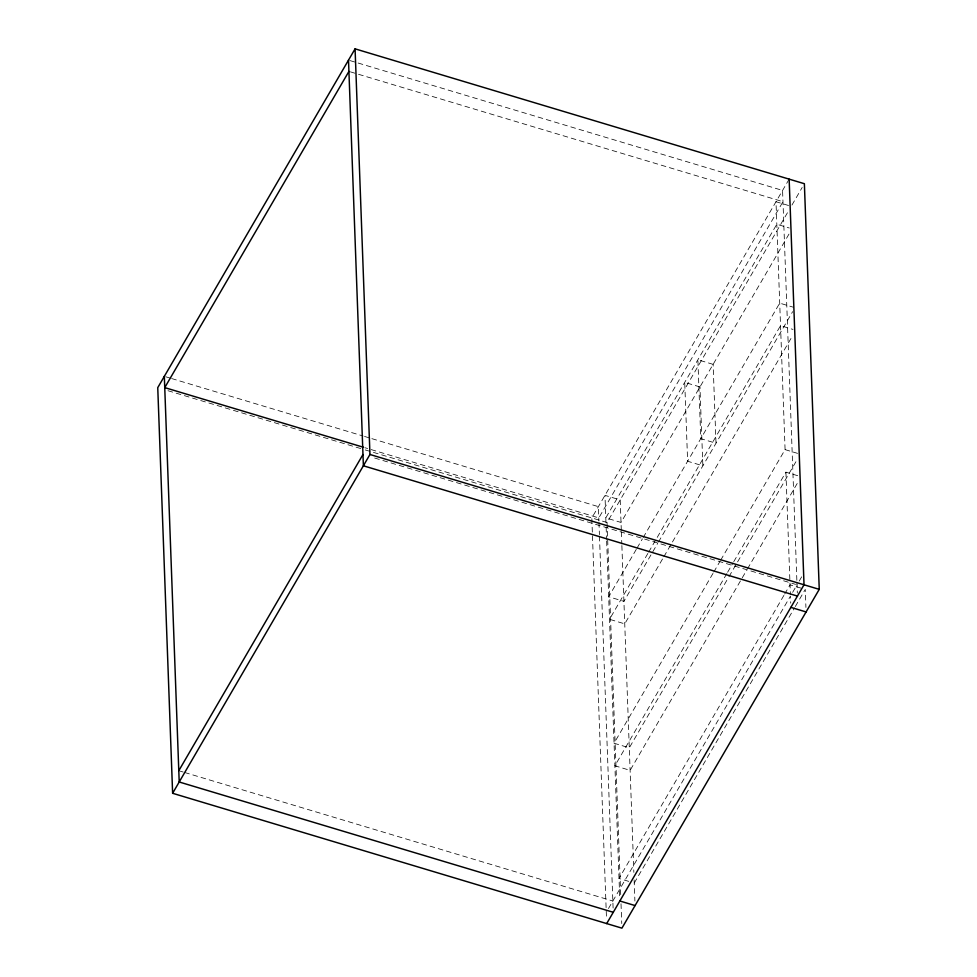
<?xml version="1.0" encoding="UTF-8"?>
<svg xmlns="http://www.w3.org/2000/svg" width="977" height="977" viewBox="0 0 977 977"><rect width="100%" height="100%" fill="white"/><g stroke="black" fill="none" stroke-linecap="round" stroke-linejoin="round"><path stroke-width="0.73" stroke-dasharray="4.88 3.66" d="M789.147 179.145L591.818 517.932L606.534 919.357M620.688 894.602L607.047 522.512L788.915 210.25M791.956 205.048L802.178 187.474M788.976 234.101L621.03 522.451L605.789 517.883L776.813 224.258L789.282 228.007M636.271 549.392L608.683 596.764L623.912 601.331L657.631 543.444M637.041 548.085L642.402 538.864M643.171 537.558L779.707 303.139L793.556 307.291M647.861 553.458L609.514 619.296L624.743 623.863L663.09 558.038M648.63 552.139L780.538 325.671L792.994 329.42M658.4 542.125L792.64 311.663M663.859 556.719L792.701 335.514M712.99 573.389L614.057 743.241L629.286 747.808L728.219 577.957M713.76 572.07L719.89 561.543M720.66 560.224L785.081 449.615L775.994 201.726L789.831 205.891M726.851 573.548L614.887 765.773L630.116 770.352L746.684 570.214M727.621 572.229L732.994 563.008M733.751 561.69L785.911 472.16L798.368 475.897M728.989 576.65L797.244 459.459M747.454 568.895L798.832 480.684M783.908 595.372L619.015 878.457L628.712 881.364M784.665 594.053L790.039 584.832L802.496 588.581M608.463 908.549L790.454 596.104L790.711 603.151M792.64 592.343L797.024 584.808M799.223 581.046L803.607 573.511M634.244 883.025L794.533 607.841M795.302 606.522L805.268 589.412L805.927 607.438M349.961 60.586L782.565 190.43L796.878 580.851M350.377 71.846L782.98 201.702L598.803 517.908L364.971 447.722M785.081 449.615L797.537 453.365M165.785 376.792L170.169 378.099M171.634 378.539L363.09 436.011M364.555 436.45L370.393 438.209M371.858 438.649L598.388 506.648L598.913 520.961M167.983 390.715L363.823 449.493M365.276 449.933L607.047 522.512M374.655 458.03L795.571 584.368M180.244 771.158L183.175 772.038M184.641 772.477L612.848 901.014M796.939 582.377L797.33 593.027M785.911 472.16L790.405 594.7M621.311 530.34L620.2 499.919L604.971 495.351L606.082 525.76M621.372 531.854L621.812 544.03M621.873 545.545L633.853 872.363M634.134 879.984L634.903 901.063M621.018 903.749L621.751 923.57M606.143 527.287L606.583 539.451M606.644 540.977L619.736 898.181M598.974 522.475L599.414 534.663M599.475 536.178L613.104 908.06M713.112 364.348L697.883 359.78L700.778 438.661L716.007 443.228L713.112 364.348M699.959 386.941L684.73 382.373L687.625 461.242L702.854 465.809L699.959 386.941"/><path stroke-width="1.47" d="M355.078 48.85L157.749 387.649L172.624 793.287L621.922 928.15L819.251 589.351L804.376 183.713L355.078 48.85L369.953 454.488L172.624 793.287M348.923 71.406L164.747 387.613L363.505 447.283M178.791 770.731L362.968 454.513M606.693 923.583L804.022 584.783L789.147 179.145M369.953 454.488L819.251 589.351M797.44 596.08L363.383 465.785L348.508 60.147M790.869 607.376L806.098 611.944M619.845 900.989L635.074 905.569M613.263 912.286L179.206 781.991L164.331 376.353"/></g></svg>
